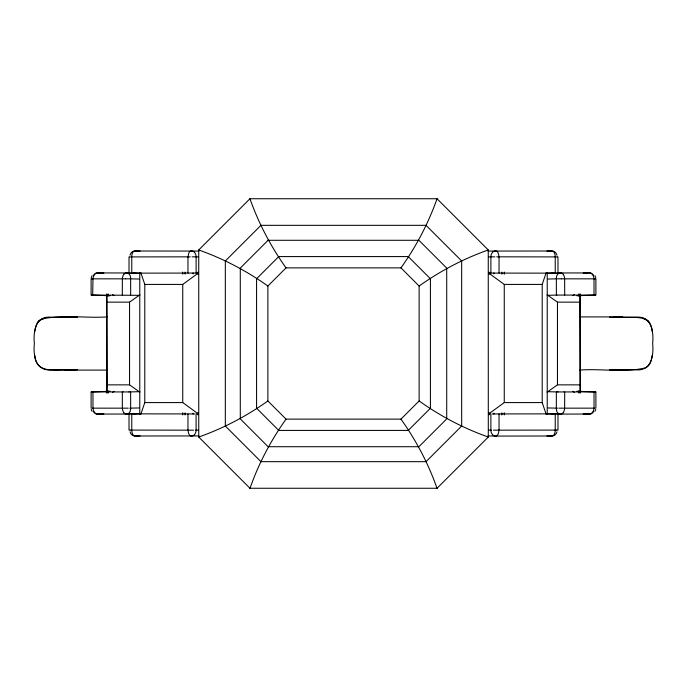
<?xml version="1.0" encoding="UTF-8"?>
<svg xmlns="http://www.w3.org/2000/svg" width="687" height="687" viewBox="0 0 687 687"><rect width="100%" height="100%" fill="white"/><g stroke="black" fill="none" stroke-linecap="round" stroke-linejoin="round"><path stroke-width="1.03" d="M91.105 408.147L91.105 391.925M91.105 295.075L91.105 278.853M110.109 295.771L92.693 295.101L92.977 278.845A5.9 4.028 -82.2 0 1 97.047 272.997L103.84 273.091M129.019 430.071L129.019 413.849M188.539 430.165L131.767 430.088L131.767 413.849M187.963 430.174L187.963 413.935M193.09 273.881L193.09 272.868M198.268 273.091L196.113 273.065L196.113 256.835A5.908 5.049 -87.6 0 0 194.249 252.181M488.732 413.909L490.887 413.935L490.887 430.165A5.908 5.049 -87.6 0 0 492.751 434.819M493.91 414.132L493.91 413.119M499.037 273.065L499.037 256.826L496.684 256.844M555.233 273.151L555.233 256.912L555.74 256.912M557.981 273.151L557.981 256.929M595.732 391.925L594.023 391.933L594.023 408.155A5.9 4.028 -82.2 0 1 589.953 414.003L583.16 413.909M595.895 391.925L595.895 408.147M595.895 278.853L595.895 295.075M107.12 384.857L106.854 393.127L106.794 293.933L107.12 384.857L129.542 384.857L139.865 392.157M579.88 302.143L580.146 293.873L580.206 393.067L579.88 302.143L557.458 302.143L547.135 294.843M77.184 317.291L51.963 317.291C35.81 315.05 33.062 331.057 34.359 343.5C33.062 355.943 35.81 371.95 51.963 369.709L77.184 369.709M609.816 369.709L635.037 369.709C651.156 371.95 653.938 355.918 652.65 343.5C653.93 331.057 651.19 315.05 635.037 317.291L609.816 317.291M34.814 331.606C35.466 326.866 36.651 321.181 41.615 319.146C62.929 314.182 85.428 318.39 107.095 316.913M652.186 355.394C651.516 360.1 650.366 365.896 645.385 367.854C624.139 373.05 601.511 368.378 579.905 370.087M91.208 277.771L92.092 275.581M595.792 409.229L594.908 411.419M140.775 414.398L144.794 402.582L144.794 284.418L140.775 272.602M546.225 414.398L542.206 402.582L542.206 284.418L546.225 272.602M249.733 488.586L250.18 487.822M436.82 199.178L437.044 198.741C428.293 223.464 416.159 246.564 400.959 267.878L286.041 267.878L267.878 286.041L267.878 400.959L286.041 419.122L400.959 419.122L419.122 400.959L419.122 286.041L400.959 267.878M286.041 419.122C271.039 440.212 258.93 462.986 250.3 487.444L249.742 488.586M123.754 274.293L124.072 273.95A5.908 4.062 -89.8 0 1 126.374 272.928L128.761 272.962M563.228 412.732L562.954 413.024A5.908 4.062 -89.8 0 1 560.626 414.072L558.239 414.038M37.27 322.838L39.116 320.666L44.509 318.175M488.801 272.773L489.273 272.387M144.794 284.418L182.742 284.418L197.942 273.34M489.058 413.66L504.258 402.582L542.206 402.582M107.12 302.143L129.542 302.143L139.865 294.843M547.135 392.157L557.458 384.857L579.88 384.857M199.084 436.76L198.741 437.035C223.464 428.293 246.564 416.159 267.878 400.959M487.916 250.24L488.259 249.965C463.536 258.707 440.436 270.841 419.122 286.041M112.462 392.414L114.162 391.307M572.838 295.685L574.538 294.577M576.891 295.771L594.264 295.101M110.109 391.229L92.453 391.908L92.9 391.933M547.419 273.349L553.464 273.091M139.581 413.651L133.536 413.909M547.204 273.4L557.844 273.151M139.796 413.6L129.551 413.849M547.204 295.324L556.934 295.075M139.796 391.676L129.98 391.925M548.046 279.042L556.461 278.836M138.954 407.958L129.723 408.164M594.358 295.067L595.148 295.084M583.16 273.091L589.953 272.937A5.9 4.225 89.5 0 1 592.108 273.804M103.84 413.909L97.047 414.063A5.9 4.225 89.5 0 1 94.892 413.196M129.491 256.921L131.191 256.912M488.062 251.073L552.065 251.004A5.84 4.921 81.6 0 1 552.339 250.995L552.58 251.038A5.908 5.127 89.5 0 1 556.959 255.169M613.68 317.171L635.647 317.291L642.491 318.175M34.814 355.394C35.612 376.115 62.165 368.825 75.321 369.769M198.938 435.927L134.935 435.996A5.84 4.921 81.6 0 1 134.661 436.005L134.42 435.962A5.908 5.127 89.5 0 1 130.041 431.831M546.886 251.09L552.065 251.004A5.908 3.186 -90 0 1 555.251 256.912M92.951 295.067L139.796 295.324M140.114 435.91L134.935 435.996A5.908 3.186 -90 0 1 131.749 430.088L130.813 430.088M558.239 272.962L589.953 272.937A5.9 4.028 82.2 0 1 594.015 278.845L594.023 295.067L556.968 295.075M128.761 414.038L97.047 414.063A5.9 4.028 82.2 0 1 92.985 408.155L92.951 391.933L123.153 391.942M595.612 295.084L594.598 295.067M92.324 391.908L91.543 391.925M91.285 391.925L92.084 391.908M557.406 430.088L556.358 430.088M488.732 273.091L557.097 273.151M129.903 391.925L128.89 391.933M592.108 413.196A5.9 4.225 -89.5 0 1 589.953 414.063L560.558 414.072A5.908 4.285 -81.7 0 1 556.333 408.164L556.35 391.925L557.243 391.925M198.268 413.909L196.078 413.935L196.113 430.165A5.908 5.049 87.6 0 1 194.249 434.819M488.732 256.852L491.033 256.835M556.35 391.925L547.204 391.676M198.268 430.148L195.366 430.174M91.483 278.845L92.453 278.845M129.86 413.84L194.773 413.943M493.455 430.165L497.998 430.165M189.2 430.165L193.605 430.165M192.025 256.844L195.761 256.826M491.188 256.826L494.906 256.844M594.65 278.845L595.535 278.845M91.285 295.075L92.625 295.067M128.795 391.933L123.394 391.942M92.161 408.155L128.194 408.164M190.187 256.844L131.689 256.912A5.908 3.186 90 0 1 134.935 251.004L198.938 251.073M555.809 256.912L557.595 256.921M129.156 273.151L196.113 273.065M556.642 278.836L561.425 278.836M594.384 278.845L561.623 278.836M563.967 391.942L594.023 391.933M594.1 391.933L594.719 391.908M558.806 408.164L594.839 408.155M498.59 430.165L556.187 430.088M498.779 256.835L498.848 256.826A5.908 2.937 -89.8 0 0 495.877 250.918A5.908 4.981 84 0 0 493.12 251.768M595.56 391.925L594.779 391.908M557.449 413.849L492.227 413.943M130.418 430.088L129.594 430.088M555.233 256.912L499.037 256.826M125.575 278.836L130.358 278.836M122.355 278.836L122.303 295.058M564.645 278.836L564.697 295.058M489.058 273.34L504.258 284.418L542.206 284.418M579.905 316.913L622.662 316.913M76.798 317.291L77.313 317.291M609.687 317.291L610.202 317.291M76.798 369.709L77.313 369.709M609.687 369.709L610.202 369.709M64.338 370.087L107.095 370.087M563.606 391.942L558.205 391.933M144.794 402.582L182.742 402.582L197.942 413.66M122.355 408.164L122.303 391.942M564.645 408.164L564.697 391.942M196.018 256.835L198.268 256.852M125.309 278.836L92.616 278.845M130.539 278.836L138.954 279.042M498.779 430.165L498.848 430.174A5.908 2.937 89.8 0 1 495.877 436.082L488.062 435.927M557.543 408.164L548.046 407.958M558.11 391.933L557.303 391.925M491.523 430.174L488.732 430.148M129.86 273.16L139.796 273.4M557.071 413.84L547.204 413.6M556.367 295.075L556.35 278.836A5.908 4.285 81.7 0 1 560.566 272.971L560.626 272.928A5.908 4.062 89.8 0 1 562.954 273.898L563.246 274.293M130.633 391.925L130.65 408.164A5.908 4.285 81.7 0 1 126.434 414.029L126.374 414.072A5.908 4.062 89.8 0 1 124.046 413.102L123.772 412.732M92.041 295.092L92.47 295.092M594.461 391.908L576.891 391.229M140.114 251.09L134.935 251.004A5.84 4.921 -81.6 0 0 134.661 250.995L134.42 251.038A5.908 5.127 -89.5 0 0 130.041 255.169M546.886 435.91L552.065 435.996A5.84 4.921 -81.6 0 0 552.339 436.005L552.58 435.962A5.908 5.127 -89.5 0 0 556.959 431.831M64.338 316.913L73.32 317.171M611.679 369.769L622.662 370.087M133.536 273.091L139.581 273.349M553.464 413.909L547.419 413.651M267.878 286.041C246.564 270.841 223.464 258.707 198.741 249.965L199.084 250.24M419.122 400.959C440.436 416.159 463.536 428.293 488.259 437.035L487.916 436.76M572.838 391.307L574.538 392.414M112.462 294.577L114.162 295.685M197.727 272.387L198.2 272.773M649.73 322.838L647.884 320.666L642.379 318.175C648.691 318.966 651.997 325.586 652.186 331.606M249.742 198.414L249.956 198.741C258.707 223.464 270.841 246.564 286.041 267.878M400.959 419.122C415.961 440.212 428.07 462.986 436.7 487.444L437.258 488.569L436.82 487.822M250.18 199.178L249.733 198.414M594.908 275.581L595.792 277.771M92.092 411.419L91.208 409.229M557.981 430.071L557.981 413.849M129.019 256.929L129.019 273.151M578.78 293.933L578.78 296.063M578.78 390.937L578.78 393.067M557.458 302.143L557.458 384.857M555.233 413.849L555.233 430.088M547.23 272.859L547.23 414.141M504.301 272.078L504.301 274.207M504.258 284.418L504.258 402.582M504.301 412.767L504.301 414.896M501.879 272.069L501.879 274.104M501.879 412.887L501.879 414.931M499.037 413.935L499.037 430.174M493.91 272.868L493.91 273.881M490.887 273.065L490.887 256.835A5.908 5.049 87.6 0 1 492.751 252.181M489.178 272.138L489.178 274.285M489.178 412.698L489.178 414.845M197.822 272.138L197.822 274.285M197.822 412.698L197.822 414.845M193.09 413.119L193.09 414.132M187.963 256.826L187.963 273.065M185.121 272.069L185.121 274.104M185.121 412.887L185.121 414.931M182.742 284.418L182.742 402.582M182.699 272.078L182.699 274.207M182.699 412.767L182.699 414.896M139.77 272.859L139.77 414.141M131.767 256.912L131.767 273.151M130.65 295.075L130.65 278.836A5.908 4.285 -81.7 0 0 126.434 272.971L97.047 272.937A5.9 4.225 -89.5 0 0 94.892 273.804M129.542 302.143L129.542 384.857M108.22 293.933L108.22 296.063M108.22 390.937L108.22 393.067M122.458 278.836A5.908 3.924 90 0 1 123.797 274.379M93.681 275.083A5.908 4.302 -89.2 0 1 94.274 274.285M123.797 412.621A5.908 3.924 -90 0 1 122.458 408.164M94.274 412.715A5.908 4.302 89.2 0 1 93.681 411.917M564.542 408.164A5.908 3.924 90 0 1 563.203 412.621M593.319 411.917A5.908 4.302 -89.2 0 1 592.726 412.715M563.203 274.379A5.908 3.924 -90 0 1 564.542 278.836M592.726 274.285A5.908 4.302 89.2 0 1 593.319 275.083M188.186 430.174A5.908 2.937 -89.8 0 0 191.123 436.082A5.908 4.981 84 0 0 193.88 435.232M188.186 256.826A5.908 2.937 89.8 0 1 191.123 250.918A5.908 4.981 -84 0 1 193.88 251.768M555.251 430.088A5.908 3.186 90 0 1 552.065 435.996L495.877 436.082A5.908 4.981 -84 0 1 493.12 435.232M249.956 198.741L198.741 249.965L198.741 437.035L249.956 488.259L437.044 488.259L488.302 437.026L488.259 249.965L437.044 198.741L249.956 198.741M260.974 225.327L225.327 260.974L225.327 426.026L260.974 461.673L426.026 461.673L461.673 426.026L461.673 260.974L426.026 225.327L260.974 225.327M268.093 240.287L240.287 268.093L240.287 418.907L268.093 446.713L418.907 446.713L446.713 418.907L446.713 268.093L418.907 240.287L268.093 240.287M278.767 256.577L256.577 278.767L256.577 408.233L278.767 430.423L408.233 430.423L430.423 408.233L430.423 278.767L408.233 256.577L278.767 256.577"/></g></svg>
